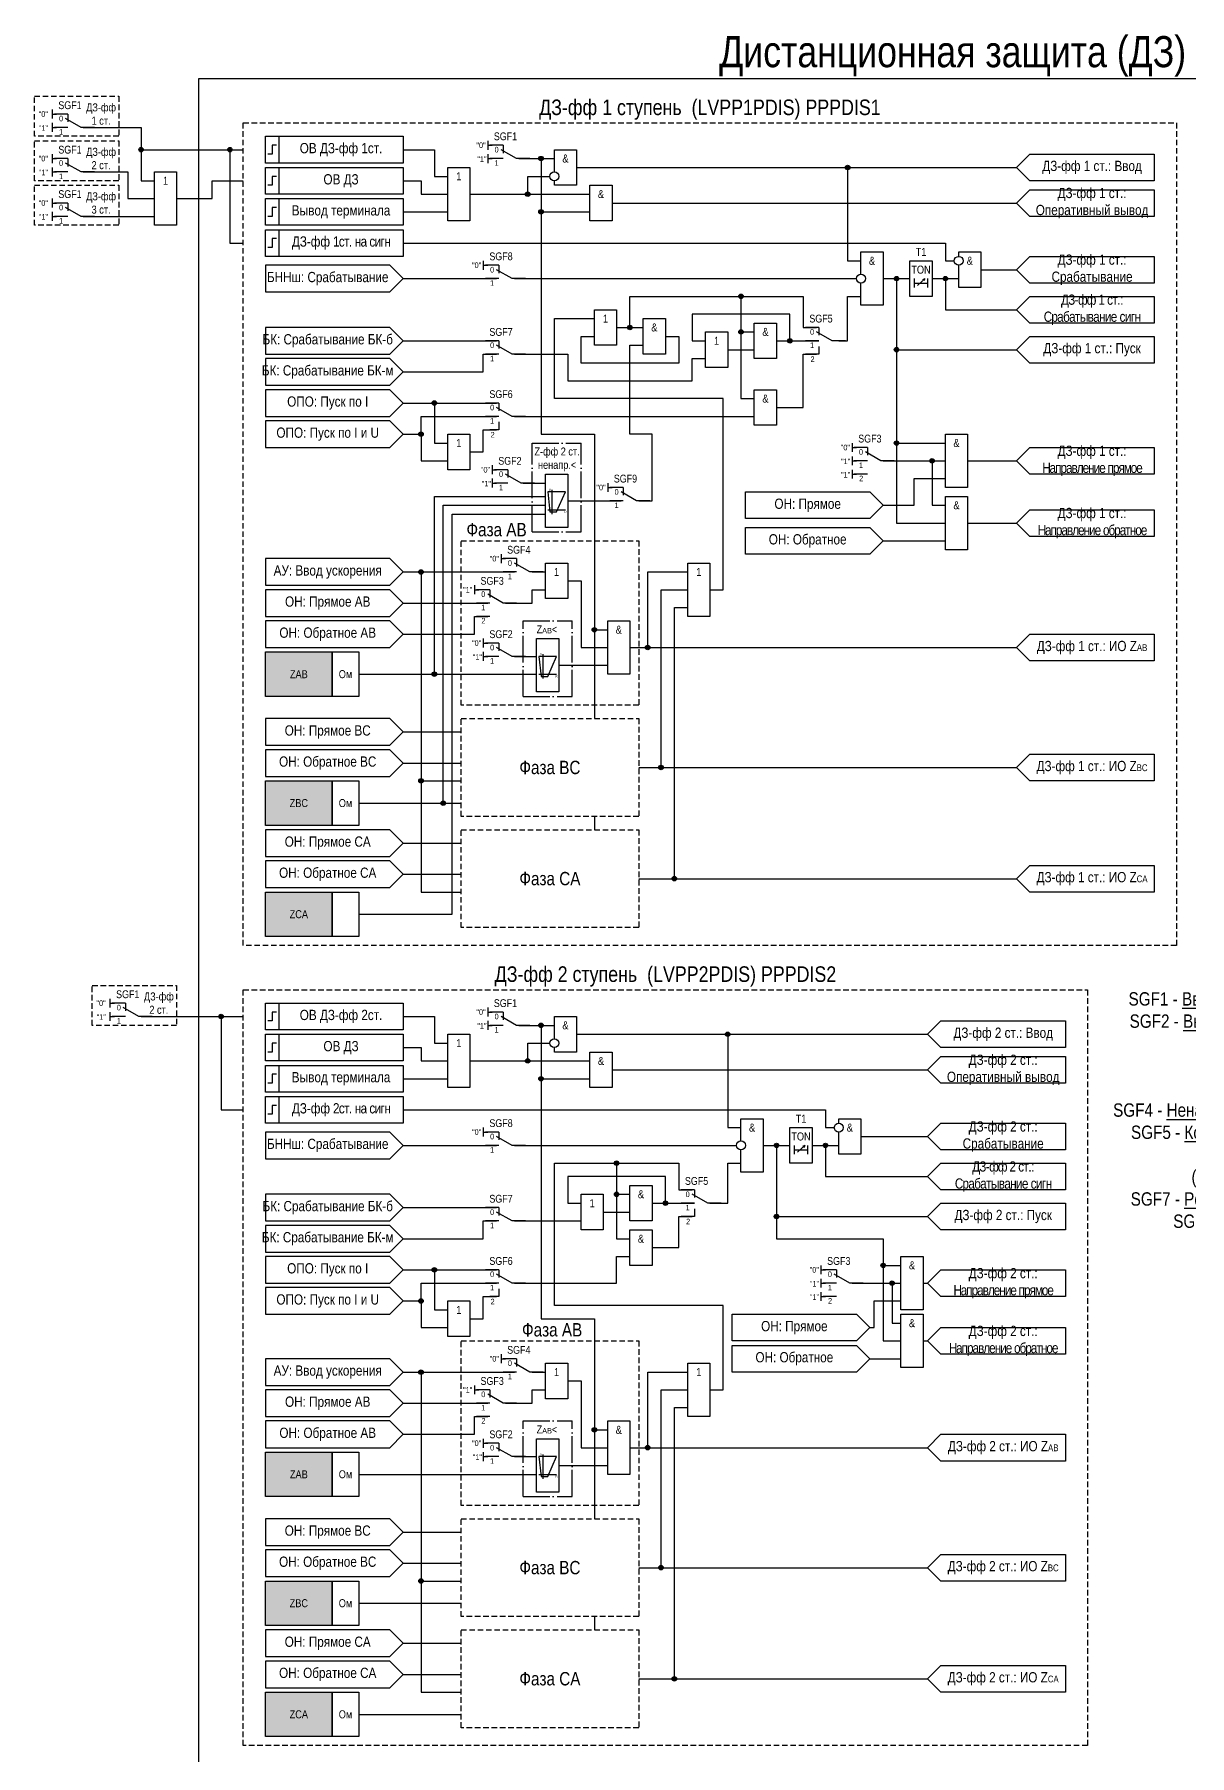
# Model space of a CAD drawing. Header units: millimetres. Extents: x -60 to 938, y -6 to 885.
# Drawn here: x -37 to 222.9, y 497.7 to 884.9 of the extents above; entities that cross this region are included whole.
import ezdxf
from ezdxf.enums import TextEntityAlignment as Align

# ---------------------------------------------------------------- set-up
doc = ezdxf.new("R2010")
doc.units = ezdxf.units.MM
doc.linetypes.add('ACAD_ISO04W100', pattern=[30, 24, -3, 0, -3])
doc.linetypes.add('штриховая2', pattern=[0.375, 0.25, -0.125])
doc.layers.add('TEXT', color=7, linetype='Continuous', lineweight=25)
doc.layers.add('Основная', color=7, linetype='Continuous')
doc.styles.add('1.8_Gost_RD', font='ARIALN.TTF', dxfattribs={"height": 1.8})
doc.styles.add('2.5_Gost_RD', font='ARIALN.TTF', dxfattribs={"height": 2.5})
doc.styles.add('3.5_Gost_RD', font='ARIALN.TTF', dxfattribs={"height": 3.5})
doc.styles.add('Вывод', font='ARIALN.TTF', dxfattribs={"height": 2.5})
doc.styles.add('Компонент', font='ARIALN.TTF', dxfattribs={"height": 3.5})

# ---------------------------------------------------------------- blocks, each defined once
blk = doc.blocks.new('Точка')
at = {"ltscale": 100}
h = blk.add_hatch(color=256, dxfattribs=at)
h.dxf.hatch_style = 1
edge = h.paths.add_edge_path()
edge.add_arc((0, 0), 0.5, 0, 360)
blk.add_circle((0, 0), 0.5, dxfattribs=at)
blk = doc.blocks.new('*U958')
at = {"layer": 'Основная', "color": 0}
blk.add_line((0, 0), (7, 4), dxfattribs=at)
at = {"layer": 'Основная', "ltscale": 0.35}
blk.add_line((6, 6), (6, 2.5), dxfattribs=at)
blk = doc.blocks.new('*U1023')
at = {"layer": 'Основная', "color": 0}
for p, q in [((-3, 6), (-9, 6)), ((-3, 0), (-9, 0)), ((9, 0), (3, 0))]:
    blk.add_line(p, q, dxfattribs=at)
at = {"layer": 'Основная', "ltscale": 0.25, "xscale": -1}
blk.add_blockref('*U958', (3, 0), dxfattribs=at)
at = {"layer": 'Основная'}
for tag, height, style, p in [('ОУ', 3.5, 'Компонент', (-2, 10)), ('В1', 2.5, 'Вывод', (-13, 6)), ('В2', 2.5, 'Вывод', (-6, 4)), ('В3', 2.5, 'Вывод', (-6, -2))]:
    blk.add_attdef(tag, text='', height=height, dxfattribs=dict(at, style=style)).set_placement(p, align=Align.MIDDLE_CENTER)
blk = doc.blocks.new('*U1031')
at = {"layer": 'Основная', "color": 0}
for p, q in [((-3, 6), (-9, 6)), ((-3, 0), (-9, 0)), ((9, 0), (3, 0))]:
    blk.add_line(p, q, dxfattribs=at)
at = {"layer": 'Основная', "ltscale": 0.25, "xscale": -1}
blk.add_blockref('*U958', (3, 0), dxfattribs=at)
at = {"layer": 'Основная'}
for tag, height, style, p in [('ОУ', 3.5, 'Компонент', (-2, 10)), ('В1', 2.5, 'Вывод', (-13, 6)), ('В2', 2.5, 'Вывод', (-6, 4)), ('В3', 2.5, 'Вывод', (-6, -2))]:
    blk.add_attdef(tag, text='', height=height, dxfattribs=dict(at, style=style)).set_placement(p, align=Align.MIDDLE_CENTER)
blk = doc.blocks.new('*U1032')
at = {"layer": 'Основная', "color": 0}
for p, q in [((-3, 6), (-9, 6)), ((-3, 0), (-9, 0)), ((9, 0), (3, 0))]:
    blk.add_line(p, q, dxfattribs=at)
at = {"layer": 'Основная', "ltscale": 0.25, "xscale": -1}
blk.add_blockref('*U958', (3, 0), dxfattribs=at)
at = {"layer": 'Основная'}
for tag, height, style, p in [('ОУ', 3.5, 'Компонент', (-2, 10)), ('В1', 2.5, 'Вывод', (-13, 6)), ('В2', 2.5, 'Вывод', (-6, 4)), ('В3', 2.5, 'Вывод', (-6, -2))]:
    blk.add_attdef(tag, text='', height=height, dxfattribs=dict(at, style=style)).set_placement(p, align=Align.MIDDLE_CENTER)
blk = doc.blocks.new('*U892')
at = {"layer": 'Основная', "linetype": 'ACAD_ISO04W100', "ltscale": 0.25}
for p, q in [((0, 0), (11, 0)), ((0, -17), (0, 0)), ((11, -17), (11, 0)), ((0, -17), (11, -17))]:
    blk.add_line(p, q, dxfattribs=at)
at = {"layer": 'Основная', "style": 'Компонент'}
blk.add_attdef('ОУ', text='', height=3.5, dxfattribs=at).set_placement((11, 0), align=Align.MIDDLE_CENTER)
blk = doc.blocks.new('*U1027')
at = {"layer": 'Основная', "color": 0}
for p, q in [((-3, 6), (-9, 6)), ((-3, 0), (-9, 0)), ((9, 0), (3, 0))]:
    blk.add_line(p, q, dxfattribs=at)
at = {"layer": 'Основная', "ltscale": 0.25, "xscale": -1}
blk.add_blockref('*U958', (3, 0), dxfattribs=at)
at = {"layer": 'Основная'}
for tag, height, style, p in [('ОУ', 3.5, 'Компонент', (-2, 10)), ('В1', 2.5, 'Вывод', (-14, 6)), ('В2', 2.5, 'Вывод', (-6, 4)), ('В3', 2.5, 'Вывод', (-6, -2))]:
    blk.add_attdef(tag, text='', height=height, dxfattribs=dict(at, style=style)).set_placement(p, align=Align.MIDDLE_CENTER)
blk = doc.blocks.new('*U894')
at = {"layer": 'Основная', "linetype": 'ACAD_ISO04W100', "ltscale": 0.25}
for p, q in [((0, 0), (11, 0)), ((0, -20), (0, 0)), ((11, -20), (11, 0)), ((0, -20), (11, -20))]:
    blk.add_line(p, q, dxfattribs=at)
at = {"layer": 'Основная', "style": 'Компонент'}
blk.add_attdef('ОУ', text='', height=3.5, dxfattribs=at).set_placement((11, 0), align=Align.MIDDLE_CENTER)
blk = doc.blocks.new('*U985')
at = {"layer": 'Основная', "color": 0}
for p, q in [((-3, 6), (-9, 6)), ((-3, 0), (-9, 0)), ((9, 0), (3, 0))]:
    blk.add_line(p, q, dxfattribs=at)
at = {"layer": 'Основная', "ltscale": 0.25, "xscale": -1}
blk.add_blockref('*U958', (3, 0), dxfattribs=at)
at = {"layer": 'Основная'}
for tag, height, style, p in [('ОУ', 3.5, 'Компонент', (-2, 10)), ('В1', 2.5, 'Вывод', (-14, 6)), ('В2', 2.5, 'Вывод', (-6, 4)), ('В3', 2.5, 'Вывод', (-6, -2))]:
    blk.add_attdef(tag, text='', height=height, dxfattribs=dict(at, style=style)).set_placement(p, align=Align.MIDDLE_CENTER)

msp = doc.modelspace()

# ---------------------------------------------------------------- hatches: boundary and pattern name
at = {"ltscale": 100, "true_color": 0xf7941d}
h = msp.add_hatch(color=30, dxfattribs=at)
h.dxf.hatch_style = 1
h.paths.add_polyline_path([(15, 746), (30, 746), (30, 736), (15, 736)])
h = msp.add_hatch(color=30, dxfattribs=at)
h.dxf.hatch_style = 1
h.paths.add_polyline_path([(15, 717), (30, 717), (30, 707), (15, 707)])
h = msp.add_hatch(color=30, dxfattribs=at)
h.dxf.hatch_style = 1
h.paths.add_polyline_path([(15, 692), (30, 692), (30, 682), (15, 682)])
h = msp.add_hatch(color=30, dxfattribs=at)
h.dxf.hatch_style = 1
h.paths.add_polyline_path([(15, 566), (30, 566), (30, 556), (15, 556)])
h = msp.add_hatch(color=30, dxfattribs=at)
h.dxf.hatch_style = 1
h.paths.add_polyline_path([(15, 537), (30, 537), (30, 527), (15, 527)])
h = msp.add_hatch(color=30, dxfattribs=at)
h.dxf.hatch_style = 1
h.paths.add_polyline_path([(15, 512), (30, 512), (30, 502), (15, 502)])

# ---------------------------------------------------------------- linework, layer by layer
at = {"color": 6, "ltscale": 100}
for p, q in [((-33, 868), (-33, 866)), ((-33, 867), (-32, 867)), ((-33, 865), (-33, 863)), ((-33, 864), (-32, 864)), ((-33, 858), (-33, 856)), ((-33, 857), (-32, 857)), ((-33, 855), (-33, 853)), ((-33, 854), (-32, 854)), ((-33, 848), (-33, 846)), ((-33, 847), (-32, 847)), ((-33, 845), (-33, 843)), ((-33, 844), (-32, 844)), ((-20, 668), (-20, 666)), ((-20, 667), (-19, 667)), ((-20, 665), (-20, 663)), ((-20, 664), (-19, 664))]:
    msp.add_line(p, q, dxfattribs=at)
at = {"ltscale": 100}
for p, q in [((65, 861), (65, 859)), ((65, 860), (66, 860)), ((65, 858), (65, 856)), ((65, 857), (66, 857)), ((64, 834), (64, 832)), ((64, 833), (65, 833)), ((147, 793), (147, 791)), ((147, 792), (148, 792)), ((147, 790), (147, 788)), ((66, 788), (66, 786)), ((66, 787), (67, 787)), ((147, 789), (148, 789)), ((147, 787), (147, 785)), ((66, 785), (66, 783)), ((66, 784), (67, 784)), ((92, 784), (92, 782)), ((92, 783), (93, 783)), ((147, 786), (148, 786)), ((150.5, 786), (147.5, 786)), ((68, 768), (68, 766)), ((68, 767), (69, 767)), ((62, 761), (62, 759)), ((62, 760), (63, 760)), ((65.5, 754), (62.5, 754)), ((64, 749), (64, 747)), ((64, 748), (65, 748)), ((64, 746), (64, 744)), ((64, 745), (65, 745)), ((65, 666), (65, 664)), ((65, 665), (66, 665)), ((65, 663), (65, 661)), ((65, 662), (66, 662)), ((64, 639), (64, 637)), ((64, 638), (65, 638)), ((140, 608), (140, 606)), ((140, 607), (141, 607)), ((140, 605), (140, 603)), ((140, 604), (141, 604)), ((140, 602), (140, 600)), ((140, 601), (141, 601)), ((143.5, 601), (140.5, 601)), ((68, 588), (68, 586)), ((68, 587), (69, 587)), ((62, 581), (62, 579)), ((62, 580), (63, 580)), ((65.5, 574), (62.5, 574)), ((64, 569), (64, 567)), ((64, 568), (65, 568)), ((64, 566), (64, 564)), ((64, 565), (65, 565))]:
    msp.add_line(p, q, dxfattribs=at)
at = {"color": 7, "ltscale": 100}
for p, q in [((161.7, 828.46), (163.37, 829.95)), ((163.37, 829.95), (162.85, 829.73)), ((163.37, 829.95), (163.11, 829.48)), ((134.7, 633.46), (136.37, 634.95)), ((136.37, 634.95), (135.85, 634.73)), ((136.37, 634.95), (136.11, 634.48))]:
    msp.add_line(p, q, dxfattribs=at)
at = {"color": 3, "ltscale": 100}
msp.add_lwpolyline([(0, 875), (370, 875), (370, 0), (0, 0)], close=True, dxfattribs=at)
at = {"color": 6, "linetype": 'штриховая2', "ltscale": 5}
for points in [[(-37, 871), (-18, 871), (-18, 862), (-37, 862)], [(-37, 861), (-18, 861), (-18, 852), (-37, 852)], [(-37, 851), (-18, 851), (-18, 842), (-37, 842)], [(-24, 671), (-5, 671), (-5, 662), (-24, 662)]]:
    msp.add_lwpolyline(points, close=True, dxfattribs=at)
at = {"color": 6, "ltscale": 100}
for points in [[(-26, 864), (-13, 864), (-13, 852), (-10, 852)], [(-26, 864), (-13, 864), (-13, 859), (10, 859)], [(-13, 859), (7, 859), (7, 838), (10, 838)], [(-26, 854), (-16, 854), (-16, 848), (-10, 848)], [(-5, 848), (3, 848), (3, 852), (10, 852)], [(-26, 844), (-10, 844)], [(-13, 664), (10, 664)], [(-13, 664), (5, 664), (5, 643), (10, 643)]]:
    msp.add_lwpolyline(points, dxfattribs=at)
at = {"linetype": 'штриховая2', "ltscale": 5}
for points in [[(10, 865), (220, 865), (220, 680), (10, 680)], [(10, 670), (200, 670), (200, 500), (10, 500)]]:
    msp.add_lwpolyline(points, close=True, dxfattribs=at)
at = {"ltscale": 100}
for points in [[(15, 862), (18, 862), (18, 856), (15, 856)], [(15, 862), (46, 862), (46, 856), (15, 856)], [(215, 852), (187, 852), (184, 855), (187, 858), (215, 858)], [(15, 855), (18, 855), (18, 849), (15, 849)], [(15, 855), (46, 855), (46, 849), (15, 849)], [(56, 855), (61, 855), (61, 843), (56, 843)], [(15, 848), (18, 848), (18, 842), (15, 842)], [(15, 848), (46, 848), (46, 842), (15, 842)], [(88, 851), (93, 851), (93, 843), (88, 843)], [(187, 850), (215, 850), (215, 844), (187, 844), (184, 847)], [(15, 841), (18, 841), (18, 835), (15, 835)], [(15, 841), (46, 841), (46, 835), (15, 835)], [(160, 834), (165, 834), (165, 826), (160, 826)], [(187, 835), (215, 835), (215, 829), (187, 829), (184, 832)], [(187, 826), (215, 826), (215, 820), (187, 820), (184, 823)], [(125, 812), (125, 820), (130, 820), (130, 812)], [(187, 817), (215, 817), (215, 811), (187, 811), (184, 814)], [(125, 797), (125, 805), (130, 805), (130, 797)], [(56, 795), (61, 795), (61, 787), (56, 787)], [(168, 795), (173, 795), (173, 783), (168, 783)], [(215, 786), (187, 786), (184, 789), (187, 792), (215, 792)], [(78, 786), (83, 786), (83, 774), (78, 774)], [(151, 782), (154, 779), (151, 776), (123, 776), (123, 782)], [(168, 781), (173, 781), (173, 769), (168, 769)], [(215, 772), (187, 772), (184, 775), (187, 778), (215, 778)], [(151, 774), (154, 771), (151, 768), (123, 768), (123, 774)], [(110, 766), (115, 766), (115, 754), (110, 754)], [(92, 753), (97, 753), (97, 741), (92, 741)], [(76, 749), (81, 749), (81, 737), (76, 737)], [(215, 750), (215, 744), (187, 744), (184, 747), (187, 750)], [(15, 746), (30, 746), (30, 736), (15, 736)], [(30, 746), (36, 746), (36, 736), (30, 736)], [(215, 723), (215, 717), (187, 717), (184, 720), (187, 723)], [(15, 717), (30, 717), (30, 707), (15, 707)], [(30, 717), (36, 717), (36, 707), (30, 707)], [(215, 698), (215, 692), (187, 692), (184, 695), (187, 698)], [(15, 692), (30, 692), (30, 682), (15, 682)], [(30, 692), (36, 692), (36, 682), (30, 682)], [(15, 667), (18, 667), (18, 661), (15, 661)], [(15, 667), (46, 667), (46, 661), (15, 661)], [(195, 657), (167, 657), (164, 660), (167, 663), (195, 663)], [(15, 660), (18, 660), (18, 654), (15, 654)], [(15, 660), (46, 660), (46, 654), (15, 654)], [(56, 660), (61, 660), (61, 648), (56, 648)], [(88, 656), (93, 656), (93, 648), (88, 648)], [(167, 655), (195, 655), (195, 649), (167, 649), (164, 652)], [(15, 653), (18, 653), (18, 647), (15, 647)], [(15, 653), (46, 653), (46, 647), (15, 647)], [(15, 646), (18, 646), (18, 640), (15, 640)], [(15, 646), (46, 646), (46, 640), (15, 640)], [(133, 639), (138, 639), (138, 631), (133, 631)], [(167, 640), (195, 640), (195, 634), (167, 634), (164, 637)], [(167, 631), (195, 631), (195, 625), (167, 625), (164, 628)], [(97, 618), (97, 626), (102, 626), (102, 618)], [(167, 622), (195, 622), (195, 616), (167, 616), (164, 619)], [(97, 608), (97, 616), (102, 616), (102, 608)], [(158, 610), (163, 610), (163, 598), (158, 598)], [(195, 601), (167, 601), (164, 604), (167, 607), (195, 607)], [(56, 600), (61, 600), (61, 592), (56, 592)], [(148, 597), (151, 594), (148, 591), (120, 591), (120, 597)], [(158, 597), (163, 597), (163, 585), (158, 585)], [(195, 588), (167, 588), (164, 591), (167, 594), (195, 594)], [(148, 590), (151, 587), (148, 584), (120, 584), (120, 590)], [(110, 586), (115, 586), (115, 574), (110, 574)], [(92, 573), (97, 573), (97, 561), (92, 561)], [(195, 570), (195, 564), (167, 564), (164, 567), (167, 570)], [(15, 566), (30, 566), (30, 556), (15, 556)], [(30, 566), (36, 566), (36, 556), (30, 556)], [(76, 569), (81, 569), (81, 557), (76, 557)], [(195, 543), (195, 537), (167, 537), (164, 540), (167, 543)], [(15, 537), (30, 537), (30, 527), (15, 527)], [(30, 537), (36, 537), (36, 527), (30, 527)], [(195, 518), (195, 512), (167, 512), (164, 515), (167, 518)], [(15, 512), (30, 512), (30, 502), (15, 502)], [(30, 512), (36, 512), (36, 502), (30, 502)]]:
    msp.add_lwpolyline(points, close=True, dxfattribs=at)
at = {"lineweight": 30, "ltscale": 100}
for points in [[(17.5, 860), (16.5, 860), (16.5, 858), (15.5, 858)], [(17.5, 853), (16.5, 853), (16.5, 851), (15.5, 851)], [(17.5, 846), (16.5, 846), (16.5, 844), (15.5, 844)], [(17.5, 839), (16.5, 839), (16.5, 837), (15.5, 837)], [(17.5, 665), (16.5, 665), (16.5, 663), (15.5, 663)], [(17.5, 658), (16.5, 658), (16.5, 656), (15.5, 656)], [(17.5, 651), (16.5, 651), (16.5, 649), (15.5, 649)], [(17.5, 644), (16.5, 644), (16.5, 642), (15.5, 642)]]:
    msp.add_lwpolyline(points, dxfattribs=at)
at = {"ltscale": 100}
for points in [[(46, 859), (53, 859), (53, 853), (56, 853)], [(72, 857), (80, 857)], [(72, 857), (72, 857)], [(72, 857), (77, 857), (77, 845), (88, 845)], [(72, 857), (77, 857), (77, 795), (89, 795), (89, 751), (92, 751)], [(72, 857), (77, 857), (77, 795), (89, 795), (89, 731)], [(80, 854), (80, 859), (85, 859), (85, 851), (80, 851), (80, 852)], [(46, 852), (50, 852), (50, 849), (56, 849)], [(61, 849), (74, 849), (74, 853), (79, 853)], [(85, 855), (184, 855)], [(85, 855), (146, 855), (146, 834), (149, 834)], [(61, 849), (88, 849)], [(46, 845), (56, 845)], [(93, 847), (184, 847)], [(46, 838), (168, 838), (168, 834), (170, 834)], [(46, 830), (43, 833), (15, 833), (15, 827), (43, 827), (46, 830)], [(149, 831), (149, 836), (154, 836), (154, 824), (149, 824), (149, 829)], [(171, 835), (171, 836), (176, 836), (176, 828), (171, 828), (171, 833)], [(46, 830), (67, 830)], [(71, 830), (148, 830)], [(154, 830), (157, 830), (157, 793), (168, 793)], [(154, 830), (157, 830), (157, 775), (168, 775)], [(154, 830), (160, 830)], [(154, 830), (157, 830), (157, 814), (184, 814)], [(161, 830), (161, 828)], [(161, 829), (164, 829)], [(164, 830), (164, 828)], [(165, 830), (168, 830), (168, 823), (184, 823)], [(165, 830), (171, 830)], [(176, 832), (184, 832)], [(94, 819), (97, 819), (97, 826), (122, 826), (122, 803), (125, 803)], [(94, 819), (97, 819), (97, 826), (122, 826), (122, 818), (125, 818)], [(94, 819), (97, 819), (97, 826), (136, 826), (136, 819), (139, 819)], [(144, 816), (146, 816), (146, 826), (149, 826)], [(115, 760), (118, 760), (118, 803), (80, 803), (80, 821), (89, 821)], [(94, 823), (94, 815), (89, 815), (89, 823), (94, 823)], [(105, 821), (105, 813), (100, 813), (100, 821), (105, 821)], [(130, 816), (133, 816), (133, 822), (111, 822), (111, 816), (114, 816)], [(46, 816), (43, 819), (15, 819), (15, 813), (43, 813), (46, 816)], [(105, 817), (108, 817), (108, 811), (86, 811), (86, 817), (89, 817)], [(94, 819), (100, 819)], [(119, 818), (119, 810), (114, 810), (114, 818), (119, 818)], [(46, 816), (67, 816)], [(99, 780), (102, 780), (102, 795), (97, 795), (97, 815), (100, 815)], [(119, 814), (125, 814)], [(130, 816), (139.5, 816)], [(139.5, 814.75), (139.5, 813), (136.5, 813)], [(46, 809), (43, 812), (15, 812), (15, 806), (43, 806), (46, 809)], [(46, 809), (64, 809), (64, 813), (67, 813)], [(71, 813), (83, 813), (83, 807), (111, 807), (111, 812), (114, 812)], [(130, 801), (136, 801), (136, 813), (139, 813)], [(46, 802), (43, 805), (15, 805), (15, 799), (43, 799), (46, 802)], [(46, 802), (53, 802), (53, 793), (56, 793)], [(46, 802), (67, 802)], [(46, 795), (43, 798), (15, 798), (15, 792), (43, 792), (46, 795)], [(46, 795), (50, 795), (50, 799), (67, 799)], [(67.5, 797.75), (67.5, 796), (65.5, 796)], [(71, 799), (125, 799)], [(46, 795), (50, 795), (50, 789), (56, 789)], [(61, 791), (64, 791), (64, 796), (67, 796)], [(154, 789), (168, 789)], [(154, 789), (165, 789), (165, 779), (168, 779)], [(173, 789), (184, 789)], [(73, 784), (78, 784)], [(79.5, 777), (79.5, 782.5)], [(154, 779), (161, 779), (161, 785), (168, 785)], [(36, 741), (53, 741), (53, 781), (78, 781)], [(36, 712), (55, 712), (55, 779), (78, 779)], [(78.5, 782), (79, 777.5), (80.5, 777.5), (82.5, 782), (78.5, 782)], [(83, 780), (95, 780)], [(36, 687), (57, 687), (57, 777), (78, 777)], [(78.5, 778), (82.5, 778)], [(173, 775), (184, 775)], [(154, 771), (168, 771)], [(46, 764), (43, 767), (15, 767), (15, 761), (43, 761), (46, 764)], [(46, 764), (71, 764)], [(46, 764), (50, 764), (50, 717), (59, 717)], [(46, 764), (50, 764), (50, 692), (59, 692)], [(75, 764), (78, 764)], [(83, 766), (83, 758), (78, 758), (78, 766), (83, 766)], [(97, 747), (101, 747), (101, 764), (110, 764)], [(46, 757), (43, 760), (15, 760), (15, 754), (43, 754), (46, 757)], [(69, 757), (75, 757), (75, 760), (78, 760)], [(83, 762), (86, 762), (86, 747), (92, 747)], [(99, 720), (104, 720), (104, 760), (110, 760)], [(46, 757), (65, 757)], [(99, 695), (107, 695), (107, 756), (110, 756)], [(46, 750), (43, 753), (15, 753), (15, 747), (43, 747), (46, 750)], [(46, 750), (62, 750), (62, 754), (65, 754)], [(71, 745), (76, 745)], [(76.5, 745), (77, 740.5), (78.5, 740.5), (80.5, 745), (76.5, 745)], [(77.5, 740), (77.5, 745.5)], [(97, 747), (184, 747)], [(36, 741), (76, 741)], [(76.5, 741), (80.5, 741)], [(81, 743), (92, 743)], [(46, 728), (43, 731), (15, 731), (15, 725), (43, 725), (46, 728)], [(46, 728), (59, 728)], [(46, 721), (43, 724), (15, 724), (15, 718), (43, 718), (46, 721)], [(46, 721), (59, 721)], [(99, 720), (184, 720)], [(36, 712), (59, 712)], [(89, 709), (89, 706)], [(46, 703), (43, 706), (15, 706), (15, 700), (43, 700), (46, 703)], [(46, 703), (59, 703)], [(46, 696), (43, 699), (15, 699), (15, 693), (43, 693), (46, 696)], [(46, 696), (59, 696)], [(99, 695), (184, 695)], [(46, 664), (53, 664), (53, 658), (56, 658)], [(80, 659), (80, 664), (85, 664), (85, 656), (80, 656), (80, 657)], [(72, 662), (80, 662)], [(72, 662), (72, 662)], [(72, 662), (77, 662), (77, 650), (88, 650)], [(72, 662), (77, 662), (77, 596), (89, 596), (89, 571), (92, 571)], [(72, 662), (77, 662), (77, 596), (89, 596), (89, 551)], [(85, 660), (164, 660)], [(85, 660), (119, 660), (119, 639), (122, 639)], [(46, 657), (50, 657), (50, 654), (56, 654)], [(61, 654), (74, 654), (74, 658), (79, 658)], [(61, 654), (88, 654)], [(93, 652), (164, 652)], [(46, 650), (56, 650)], [(46, 643), (141, 643), (141, 639), (143, 639)], [(122, 636), (122, 641), (127, 641), (127, 629), (122, 629), (122, 634)], [(144, 640), (144, 641), (149, 641), (149, 633), (144, 633), (144, 638)], [(46, 635), (43, 638), (15, 638), (15, 632), (43, 632), (46, 635)], [(46, 635), (67, 635)], [(71, 635), (121, 635)], [(127, 635), (130, 635), (130, 614), (154, 614), (154, 608), (158, 608)], [(127, 635), (130, 635), (130, 614), (154, 614), (154, 591), (158, 591)], [(127, 635), (133, 635)], [(127, 635), (130, 635), (130, 619), (164, 619)], [(134, 635), (134, 633)], [(137, 635), (137, 633)], [(138, 635), (141, 635), (141, 628), (164, 628)], [(138, 635), (144, 635)], [(149, 637), (164, 637)], [(134, 634), (137, 634)], [(115, 580), (118, 580), (118, 599), (80, 599), (80, 631), (94, 631), (94, 614), (97, 614)], [(115, 580), (118, 580), (118, 599), (80, 599), (80, 631), (94, 631), (94, 624), (97, 624)], [(115, 580), (118, 580), (118, 599), (80, 599), (80, 631), (108, 631), (108, 625), (111, 625)], [(102, 622), (105, 622), (105, 628), (83, 628), (83, 622), (86, 622)], [(115, 622), (119, 622), (119, 631), (122, 631)], [(46, 621), (43, 624), (15, 624), (15, 618), (43, 618), (46, 621)], [(91, 624), (91, 616), (86, 616), (86, 624), (91, 624)], [(46, 621), (67, 621)], [(91, 620), (97, 620)], [(102, 622), (111.5, 622)], [(111.5, 620.75), (111.5, 619), (108.5, 619)], [(46, 614), (43, 617), (15, 617), (15, 611), (43, 611), (46, 614)], [(46, 614), (64, 614), (64, 618), (67, 618)], [(71, 618), (86, 618)], [(102, 612), (108, 612), (108, 619), (111, 619)], [(46, 607), (43, 610), (15, 610), (15, 604), (43, 604), (46, 607)], [(71, 604), (94, 604), (94, 610), (97, 610)], [(46, 607), (53, 607), (53, 598), (56, 598)], [(46, 607), (67, 607)], [(46, 600), (43, 603), (15, 603), (15, 597), (43, 597), (46, 600)], [(46, 600), (50, 600), (50, 604), (67, 604)], [(61, 596), (64, 596), (64, 601), (67, 601)], [(67.5, 602.75), (67.5, 601), (65.5, 601)], [(147, 604), (158, 604)], [(147, 604), (156, 604), (156, 595), (158, 595)], [(163, 604), (164, 604)], [(46, 600), (50, 600), (50, 594), (56, 594)], [(151, 594), (152, 594), (152, 600), (158, 600)], [(163, 591), (164, 591)], [(46, 584), (43, 587), (15, 587), (15, 581), (43, 581), (46, 584)], [(83, 586), (83, 578), (78, 578), (78, 586), (83, 586)], [(151, 587), (158, 587)], [(46, 584), (71, 584)], [(46, 584), (50, 584), (50, 537), (59, 537)], [(46, 584), (50, 584), (50, 512), (59, 512)], [(75, 584), (78, 584)], [(83, 582), (86, 582), (86, 567), (92, 567)], [(97, 567), (101, 567), (101, 584), (110, 584)], [(46, 577), (43, 580), (15, 580), (15, 574), (43, 574), (46, 577)], [(46, 577), (65, 577)], [(69, 577), (75, 577), (75, 580), (78, 580)], [(99, 540), (104, 540), (104, 580), (110, 580)], [(46, 570), (62, 570), (62, 574), (65, 574)], [(99, 515), (107, 515), (107, 576), (110, 576)], [(46, 570), (43, 573), (15, 573), (15, 567), (43, 567), (46, 570)], [(77.5, 560), (77.5, 565.5)], [(97, 567), (164, 567)], [(71, 565), (76, 565)], [(76.5, 565), (77, 560.5), (78.5, 560.5), (80.5, 565), (76.5, 565)], [(81, 563), (92, 563)], [(36, 561), (76, 561)], [(76.5, 561), (80.5, 561)], [(46, 548), (43, 551), (15, 551), (15, 545), (43, 545), (46, 548)], [(46, 548), (59, 548)], [(46, 541), (43, 544), (15, 544), (15, 538), (43, 538), (46, 541)], [(46, 541), (59, 541)], [(99, 540), (164, 540)], [(36, 532), (59, 532)], [(89, 529), (89, 526)], [(46, 523), (43, 526), (15, 526), (15, 520), (43, 520), (46, 523)], [(46, 523), (59, 523)], [(46, 516), (43, 519), (15, 519), (15, 513), (43, 513), (46, 516)], [(46, 516), (59, 516)], [(99, 515), (164, 515)], [(36, 507), (59, 507)]]:
    msp.add_lwpolyline(points, dxfattribs=at)
at = {"color": 6, "ltscale": 100}
msp.add_lwpolyline([(-10, 854), (-5, 854), (-5, 842), (-10, 842)], close=True, dxfattribs=at)
at = {"color": 251, "linetype": 'штриховая2', "ltscale": 5, "true_color": 0x58595b}
for points in [[(59, 771), (99, 771), (99, 734), (59, 734)], [(59, 731), (99, 731), (99, 709), (59, 709)], [(59, 706), (99, 706), (99, 684), (59, 684)], [(59, 591), (99, 591), (99, 554), (59, 554)], [(59, 551), (99, 551), (99, 529), (59, 529)], [(59, 526), (99, 526), (99, 504), (59, 504)]]:
    msp.add_lwpolyline(points, close=True, dxfattribs=at)
at = {"ltscale": 100}
for centre in [(80, 853), (171, 834), (149, 830), (80, 658), (144, 639), (122, 635)]:
    msp.add_circle(centre, 1, dxfattribs=at)

# ---------------------------------------------------------------- block references
for p in [(-13, 859), (7, 859), (146, 855), (74, 849), (77, 845), (157, 830), (168, 830), (122, 826), (97, 819), (122, 818), (133, 816), (157, 814), (53, 802), (50, 795), (157, 793), (165, 789), (50, 764), (89, 751), (101, 747), (53, 741), (104, 720), (50, 717), (55, 712), (107, 695), (5, 664), (119, 660), (74, 654), (77, 650), (130, 635), (141, 635), (94, 631), (94, 624), (105, 622), (130, 619), (154, 608), (53, 607), (156, 604), (50, 600), (50, 584), (89, 571), (101, 567), (104, 540), (50, 537), (107, 515)]:
    msp.add_blockref('Точка', p, dxfattribs=at)
at = {"color": 1, "ltscale": 100}
for p in [(77, 857), (77, 662)]:
    msp.add_blockref('Точка', p, dxfattribs=at)
at = {"layer": 'Основная', "color": 6, "ltscale": 0.25, "xscale": 0.5, "yscale": 0.5, "zscale": 0.5}
for p in [(-28, 864), (-28, 854), (-28, 844), (-15, 664)]:
    msp.add_blockref('*U985', p, dxfattribs=at).add_auto_attribs({'ОУ': 'SGF1', 'В1': '"0"', 'В2': '0', 'В3': '1'})
at = {"layer": 'Основная', "ltscale": 0.25, "xscale": 0.5, "yscale": 0.5, "zscale": 0.5}
for name, p, values in [('*U1032', (70, 857), {'ОУ': 'SGF1', 'В1': '"0"', 'В2': '0', 'В3': '1'}), ('*U1032', (69, 830), {'ОУ': 'SGF8', 'В1': '"0"', 'В2': '0', 'В3': '1'}), ('*U1023', (152, 789), {'ОУ': 'SGF3', 'В1': '"0"', 'В2': '0', 'В3': '1'}), ('*U1031', (71, 784), {'ОУ': 'SGF2', 'В1': '"0"', 'В2': '0', 'В3': '1'}), ('*U1031', (97, 780), {'ОУ': 'SGF9', 'В1': '"0"', 'В2': '0', 'В3': '1'}), ('*U1032', (73, 764), {'ОУ': 'SGF4', 'В1': '"0"', 'В2': '0', 'В3': '1'}), ('*U1023', (67, 757), {'ОУ': 'SGF3', 'В1': '"1"', 'В2': '0', 'В3': '1'}), ('*U1031', (69, 745), {'ОУ': 'SGF2', 'В1': '"0"', 'В2': '0', 'В3': '1'}), ('*U1032', (70, 662), {'ОУ': 'SGF1', 'В1': '"0"', 'В2': '0', 'В3': '1'}), ('*U1032', (69, 635), {'ОУ': 'SGF8', 'В1': '"0"', 'В2': '0', 'В3': '1'}), ('*U1023', (145, 604), {'ОУ': 'SGF3', 'В1': '"0"', 'В2': '0', 'В3': '1'}), ('*U1032', (73, 584), {'ОУ': 'SGF4', 'В1': '"0"', 'В2': '0', 'В3': '1'}), ('*U1023', (67, 577), {'ОУ': 'SGF3', 'В1': '"1"', 'В2': '0', 'В3': '1'}), ('*U1031', (69, 565), {'ОУ': 'SGF2', 'В1': '"0"', 'В2': '0', 'В3': '1'})]:
    msp.add_blockref(name, p, dxfattribs=at).add_auto_attribs(values)
at = {"layer": 'Основная', "ltscale": 0.25}
ref = msp.add_blockref('*U1027', (141, 816), dxfattribs=dict(at, xscale=0.5, yscale=0.5, zscale=0.5))
ref.add_attrib('ОУ', 'SGF5', dxfattribs={"height": 1.75, "style": 'Компонент'}).set_placement((140, 821), align=Align.MIDDLE_CENTER)
ref.add_attrib('В2', '0', dxfattribs={"height": 1.25, "style": 'Вывод'}).set_placement((138, 818), align=Align.MIDDLE_CENTER)
ref.add_attrib('В3', '1', dxfattribs={"height": 1.25, "style": 'Вывод'}).set_placement((138, 815), align=Align.MIDDLE_CENTER)
ref = msp.add_blockref('*U1027', (69, 813), dxfattribs=dict(at, xscale=0.5, yscale=0.5, zscale=0.5))
ref.add_attrib('ОУ', 'SGF7', dxfattribs={"height": 1.75, "style": 'Компонент'}).set_placement((68, 818), align=Align.MIDDLE_CENTER)
ref.add_attrib('В2', '0', dxfattribs={"height": 1.25, "style": 'Вывод'}).set_placement((66, 815), align=Align.MIDDLE_CENTER)
ref.add_attrib('В3', '1', dxfattribs={"height": 1.25, "style": 'Вывод'}).set_placement((66, 812), align=Align.MIDDLE_CENTER)
ref = msp.add_blockref('*U1027', (69, 799), dxfattribs=dict(at, xscale=0.5, yscale=0.5, zscale=0.5))
ref.add_attrib('ОУ', 'SGF6', dxfattribs={"height": 1.75, "style": 'Компонент'}).set_placement((68, 804), align=Align.MIDDLE_CENTER)
ref.add_attrib('В2', '0', dxfattribs={"height": 1.25, "style": 'Вывод'}).set_placement((66, 801), align=Align.MIDDLE_CENTER)
ref.add_attrib('В3', '1', dxfattribs={"height": 1.25, "style": 'Вывод'}).set_placement((66, 798), align=Align.MIDDLE_CENTER)
for name, p in [('*U894', (75, 793)), ('*U892', (73, 753)), ('*U892', (73, 573))]:
    msp.add_blockref(name, p, dxfattribs=at)
ref = msp.add_blockref('*U1027', (113, 622), dxfattribs=dict(at, xscale=0.5, yscale=0.5, zscale=0.5))
ref.add_attrib('ОУ', 'SGF5', dxfattribs={"height": 1.75, "style": 'Компонент'}).set_placement((112, 627), align=Align.MIDDLE_CENTER)
ref.add_attrib('В2', '0', dxfattribs={"height": 1.25, "style": 'Вывод'}).set_placement((110, 624), align=Align.MIDDLE_CENTER)
ref.add_attrib('В3', '1', dxfattribs={"height": 1.25, "style": 'Вывод'}).set_placement((110, 621), align=Align.MIDDLE_CENTER)
ref = msp.add_blockref('*U1027', (69, 618), dxfattribs=dict(at, xscale=0.5, yscale=0.5, zscale=0.5))
ref.add_attrib('ОУ', 'SGF7', dxfattribs={"height": 1.75, "style": 'Компонент'}).set_placement((68, 623), align=Align.MIDDLE_CENTER)
ref.add_attrib('В2', '0', dxfattribs={"height": 1.25, "style": 'Вывод'}).set_placement((66, 620), align=Align.MIDDLE_CENTER)
ref.add_attrib('В3', '1', dxfattribs={"height": 1.25, "style": 'Вывод'}).set_placement((66, 617), align=Align.MIDDLE_CENTER)
ref = msp.add_blockref('*U1027', (69, 604), dxfattribs=dict(at, xscale=0.5, yscale=0.5, zscale=0.5))
ref.add_attrib('ОУ', 'SGF6', dxfattribs={"height": 1.75, "style": 'Компонент'}).set_placement((68, 609), align=Align.MIDDLE_CENTER)
ref.add_attrib('В2', '0', dxfattribs={"height": 1.25, "style": 'Вывод'}).set_placement((66, 606), align=Align.MIDDLE_CENTER)
ref.add_attrib('В3', '1', dxfattribs={"height": 1.25, "style": 'Вывод'}).set_placement((66, 603), align=Align.MIDDLE_CENTER)

# ---------------------------------------------------------------- texts
at = {"color": 30, "ltscale": 100, "attachment_point": 5}
for s, insert, char_height, width, style in [('{\\C3;Дистанционная защита (ДЗ) (LVDIS)}', (185, 880), 7, 370, '3.5_Gost_RD'), ('ДЗ-фф \\P1 ст.', (-22, 867), 1.8, 8, '2.5_Gost_RD'), ('ДЗ-фф 1 ступень  (LVPP1PDIS) {\\C6;PPPDIS1}', (115, 868), 3.5, 210, '3.5_Gost_RD'), ('ДЗ-фф \\P2 ст.', (-22, 857), 1.8, 8, '2.5_Gost_RD'), ('ДЗ-фф \\P3 ст.', (-22, 847), 1.8, 8, '2.5_Gost_RD'), ('ДЗ-фф 2 ступень  (LVPP2PDIS) {\\C6;PPPDIS2}', (105, 673), 3.5, 190, '3.5_Gost_RD'), ('ДЗ-фф \\P2 ст.', (-9, 667), 1.8, 8, '2.5_Gost_RD'), ('SGF1 - {\\LВвод_функции} - Ввод функции в работу (Не предусмотрено/ Предусмотрено)\\PSGF2 - {\\LВырез_нагрузки} - Учет нагрузочного режима в характеристике срабатывания \\P^I(Не предусмотрено/ Предусмотрено)\\PSGF3 - {\\LНаправленность} - Режим направленности \\P^I(Ненаправленная/ Прямонаправленная/ Обратнонаправленная)\\PSGF4 - {\\LНенапр_АУ} - Вывод направленности при АУ (Не предусмотрено/ Предусмотрено)\\PSGF5 - {\\LКонтр_ПО} - Тип ПО (Без контроля/ С контролем от БК/ С контролем от ОПО) \\PSGF6 - {\\LРеж_ОПО} - Режим контроля от ОПО \\P^I(По току/ По току и напряжению/ По току или по току и напряжению)\\PSGF7 - {\\LРеж_БК} - Режим контроля от БК (С контролем от БК-б/ С контролем от БК-м)\\PSGF8 - {\\LРеж_БНН} - Режим контроля от БНН (Без контроля/ С контролем)', (277.5, 642.5), 3, 145, '3.5_Gost_RD')]:
    msp.add_mtext(s, dxfattribs=dict(at, insert=insert, char_height=char_height, width=width, style=style))
at = {"color": 6, "ltscale": 100, "char_height": 1.25, "attachment_point": 1, "style": '3.5_Gost_RD'}
for insert in [(-36, 864.5), (-36, 854.5), (-36, 844.5), (-23, 664.5)]:
    msp.add_mtext_dynamic_manual_height_columns('"1"', width=2, gutter_width=17.5, heights=[0], dxfattribs=dict(at, insert=insert))
at = {"ltscale": 100, "char_height": 1.25, "attachment_point": 1}
for s, insert, style in [('"1"', (62.66, 857.5), '3.5_Gost_RD'), ('2', (137.65, 812.5), 'Вывод'), ('2', (65.65, 795.5), 'Вывод'), ('"1"', (144.5, 789.5), '3.5_Gost_RD'), ('"1"', (144.5, 786.5), '3.5_Gost_RD'), ('"1"', (63.67, 784.5), '3.5_Gost_RD'), ('2', (148.59, 785.66), '3.5_Gost_RD'), ('2', (63.59, 753.66), '3.5_Gost_RD'), ('"1"', (61.64, 745.5), '3.5_Gost_RD'), ('"1"', (62.66, 662.5), '3.5_Gost_RD'), ('2', (109.65, 618.5), 'Вывод'), ('"1"', (137.5, 604.5), '3.5_Gost_RD'), ('2', (65.65, 600.5), 'Вывод'), ('"1"', (137.5, 601.5), '3.5_Gost_RD'), ('2', (141.59, 600.66), '3.5_Gost_RD'), ('2', (63.59, 573.66), '3.5_Gost_RD'), ('"1"', (61.64, 565.5), '3.5_Gost_RD')]:
    msp.add_mtext_dynamic_manual_height_columns(s, width=2, gutter_width=17.5, heights=[0], dxfattribs=dict(at, insert=insert, style=style))
at = {"ltscale": 100, "attachment_point": 5}
for s, insert, char_height, width, style in [('&', (82.5, 857), 1.8, 5, '2.5_Gost_RD'), ('1', (58.5, 853), 1.8, 5, '2.5_Gost_RD'), ('&', (90.5, 849), 1.8, 5, '2.5_Gost_RD'), ('T1', (162.5, 836), 1.8, 5, '2.5_Gost_RD'), ('&', (151.5, 834), 1.8, 5, '2.5_Gost_RD'), ('TON', (162.5, 832), 1.8, 5, '2.5_Gost_RD'), ('&', (173.5, 834), 1.8, 5, '2.5_Gost_RD'), ('1', (91.5, 821), 1.8, 5, '2.5_Gost_RD'), ('&', (102.5, 819), 1.8, 5, '2.5_Gost_RD'), ('&', (127.5, 818), 1.8, 5, '2.5_Gost_RD'), ('1', (116.5, 816), 1.8, 5, '2.5_Gost_RD'), ('&', (127.5, 803), 1.8, 5, '2.5_Gost_RD'), ('1', (58.5, 793), 1.8, 5, '2.5_Gost_RD'), ('&', (170.5, 793), 1.8, 5, '2.5_Gost_RD'), ('{\\W0.9;X}', (79, 782.5), 0.5, 1, '1.8_Gost_RD'), ('&', (170.5, 779), 1.8, 5, '2.5_Gost_RD'), ('{\\W0.9;R}', (82.5, 777.5), 0.5, 1, '1.8_Gost_RD'), ('1', (80.5, 764), 1.8, 5, '2.5_Gost_RD'), ('1', (112.5, 764), 1.8, 5, '2.5_Gost_RD'), ('&', (94.5, 751), 1.8, 5, '2.5_Gost_RD'), ('{\\W0.9;X}', (77, 745.5), 0.5, 1, '1.8_Gost_RD'), ('ZAB', (22.5, 741), 1.8, 15, '1.8_Gost_RD'), ('Ом', (33, 741), 1.8, 6, '1.8_Gost_RD'), ('{\\W0.9;R}', (80.5, 740.5), 0.5, 1, '1.8_Gost_RD'), ('ZBC', (22.5, 712), 1.8, 15, '1.8_Gost_RD'), ('Ом', (33, 712), 1.8, 6, '1.8_Gost_RD'), ('ZCA', (22.5, 687), 1.8, 15, '1.8_Gost_RD'), ('&', (82.5, 662), 1.8, 5, '2.5_Gost_RD'), ('1', (58.5, 658), 1.8, 5, '2.5_Gost_RD'), ('&', (90.5, 654), 1.8, 5, '2.5_Gost_RD'), ('&', (124.5, 639), 1.8, 5, '2.5_Gost_RD'), ('T1', (135.5, 641), 1.8, 5, '2.5_Gost_RD'), ('&', (146.5, 639), 1.8, 5, '2.5_Gost_RD'), ('TON', (135.5, 637), 1.8, 5, '2.5_Gost_RD'), ('&', (99.5, 624), 1.8, 5, '2.5_Gost_RD'), ('1', (88.5, 622), 1.8, 5, '2.5_Gost_RD'), ('&', (99.5, 614), 1.8, 5, '2.5_Gost_RD'), ('&', (160.5, 608), 1.8, 5, '2.5_Gost_RD'), ('1', (58.5, 598), 1.8, 5, '2.5_Gost_RD'), ('&', (160.5, 595), 1.8, 5, '2.5_Gost_RD'), ('1', (80.5, 584), 1.8, 5, '2.5_Gost_RD'), ('1', (112.5, 584), 1.8, 5, '2.5_Gost_RD'), ('&', (94.5, 571), 1.8, 5, '2.5_Gost_RD'), ('{\\W0.9;X}', (77, 565.5), 0.5, 1, '1.8_Gost_RD'), ('ZAB', (22.5, 561), 1.8, 15, '1.8_Gost_RD'), ('Ом', (33, 561), 1.8, 6, '1.8_Gost_RD'), ('{\\W0.9;R}', (80.5, 560.5), 0.5, 1, '1.8_Gost_RD'), ('ZBC', (22.5, 532), 1.8, 15, '1.8_Gost_RD'), ('Ом', (33, 532), 1.8, 6, '1.8_Gost_RD'), ('ZCA', (22.5, 507), 1.8, 15, '1.8_Gost_RD'), ('Ом', (33, 507), 1.8, 6, '1.8_Gost_RD')]:
    msp.add_mtext(s, dxfattribs=dict(at, insert=insert, char_height=char_height, width=width, style=style))
at = {"color": 6, "ltscale": 100, "insert": (-7.5, 852), "char_height": 1.8, "width": 5, "attachment_point": 5, "style": '2.5_Gost_RD'}
msp.add_mtext('1', dxfattribs=at)
at = {"color": 7, "ltscale": 100, "char_height": 1.8, "attachment_point": 1, "style": '1.8_Gost_RD'}
for s, width, insert in [('\\pi0.5193;Z-фф 2 ст. \\P\\pi1.32046;ненапр.<', 11, (75, 792)), ('{\\C256;Z\\H0.66667x;АВ\\H1.49999x;<}', 8, (76, 752)), ('{\\C256;Z\\H0.66667x;АВ\\H1.49999x;<}', 8, (76, 572))]:
    msp.add_mtext_dynamic_manual_height_columns(s, width=width, gutter_width=17.5, heights=[0], dxfattribs=dict(at, insert=insert))
at = {"color": 251, "ltscale": 100, "true_color": 0x58595b, "char_height": 3, "attachment_point": 5, "style": '3.5_Gost_RD'}
for s, insert, width in [('Фаза АВ', (67, 773.5), 14), ('Фаза ВС', (79, 720), 40), ('Фаза СА', (79, 695), 40), ('Фаза АВ', (79.5, 593.5), 39), ('Фаза ВС', (79, 540), 40), ('Фаза СА', (79, 515), 40)]:
    msp.add_mtext(s, dxfattribs=dict(at, insert=insert, width=width))
at = {"layer": 'TEXT', "ltscale": 100, "char_height": 2.3, "width": 28, "attachment_point": 5, "style": '2.5_Gost_RD'}
for s, insert in [('ОВ ДЗ-фф 1ст.', (32, 859)), ('ДЗ-фф 1 ст.: Ввод', (201, 855)), ('ОВ ДЗ', (32, 852)), ('ДЗ-фф 1 ст.: Оперативный вывод', (201, 847)), ('Вывод терминала', (32, 845)), ('ДЗ-фф{\\T0.9; 1ст. на сигн}', (32, 838)), ('ДЗ-фф 1 ст.: Срабатывание', (201, 832)), ('БННш: Срабатывание', (29, 830)), ('{\\T0.9;ДЗ-фф 1 ст.: Срабатывание сигн}', (201, 823)), ('БК: Срабатывание БК-б', (29, 816)), ('ДЗ-фф 1 ст.: Пуск', (201, 814)), ('БК: Срабатывание БК-м', (29, 809)), ('ОПО: Пуск по I', (29, 802)), ('ОПО: Пуск по I и U', (29, 795)), ('ДЗ-фф 1 ст.:{\\T0.85; Направление прямое}', (201, 789)), ('ОН: Прямое', (137, 779)), ('ДЗ-фф 1 ст.:{\\T0.85; Направление обратное}', (201, 775)), ('ОН: Обратное', (137, 771)), ('АУ: Ввод ускорения', (29, 764)), ('ОН: Прямое AB', (29, 757)), ('ОН: Обратное AB', (29, 750)), ('ДЗ-фф 1 ст.: ИО {\\C7;Z\\H0.66667x;АВ}', (201, 747)), ('ОН: Прямое BC', (29, 728)), ('ОН: Обратное BC', (29, 721)), ('ДЗ-фф 1 ст.: ИО {\\C7;Z\\H0.66667x;BC}', (201, 720)), ('ОН: Прямое CA', (29, 703)), ('ОН: Обратное CA', (29, 696)), ('ДЗ-фф 1 ст.: ИО {\\C7;Z\\H0.66667x;CA}', (201, 695)), ('ОВ ДЗ-фф 2ст.', (32, 664)), ('ОВ ДЗ', (32, 657)), ('ДЗ-фф 2 ст.: Ввод', (181, 660)), ('ДЗ-фф 2 ст.: Оперативный вывод', (181, 652)), ('Вывод терминала', (32, 650)), ('ДЗ-фф{\\T0.9; 2ст. на сигн}', (32, 643)), ('ДЗ-фф 2 ст.: Срабатывание', (181, 637)), ('БННш: Срабатывание', (29, 635)), ('{\\T0.9;ДЗ-фф 2 ст.: Срабатывание сигн}', (181, 628)), ('БК: Срабатывание БК-б', (29, 621)), ('ДЗ-фф 2 ст.: Пуск', (181, 619)), ('БК: Срабатывание БК-м', (29, 614)), ('ОПО: Пуск по I', (29, 607)), ('ДЗ-фф 2 ст.:{\\T0.85; Направление прямое}', (181, 604)), ('ОПО: Пуск по I и U', (29, 600)), ('ОН: Прямое', (134, 594)), ('ДЗ-фф 2 ст.:{\\T0.85; Направление обратное}', (181, 591)), ('ОН: Обратное', (134, 587)), ('АУ: Ввод ускорения', (29, 584)), ('ОН: Прямое AB', (29, 577)), ('ОН: Обратное AB', (29, 570)), ('ДЗ-фф 2 ст.: ИО {\\C7;Z\\H0.66667x;АВ}', (181, 567)), ('ОН: Прямое BC', (29, 548)), ('ОН: Обратное BC', (29, 541)), ('ДЗ-фф 2 ст.: ИО {\\C7;Z\\H0.66667x;BC}', (181, 540)), ('ОН: Прямое CA', (29, 523)), ('ОН: Обратное CA', (29, 516)), ('ДЗ-фф 2 ст.: ИО {\\C7;Z\\H0.66667x;CA}', (181, 515))]:
    msp.add_mtext(s, dxfattribs=dict(at, insert=insert))

doc.saveas('drawing.dxf')
